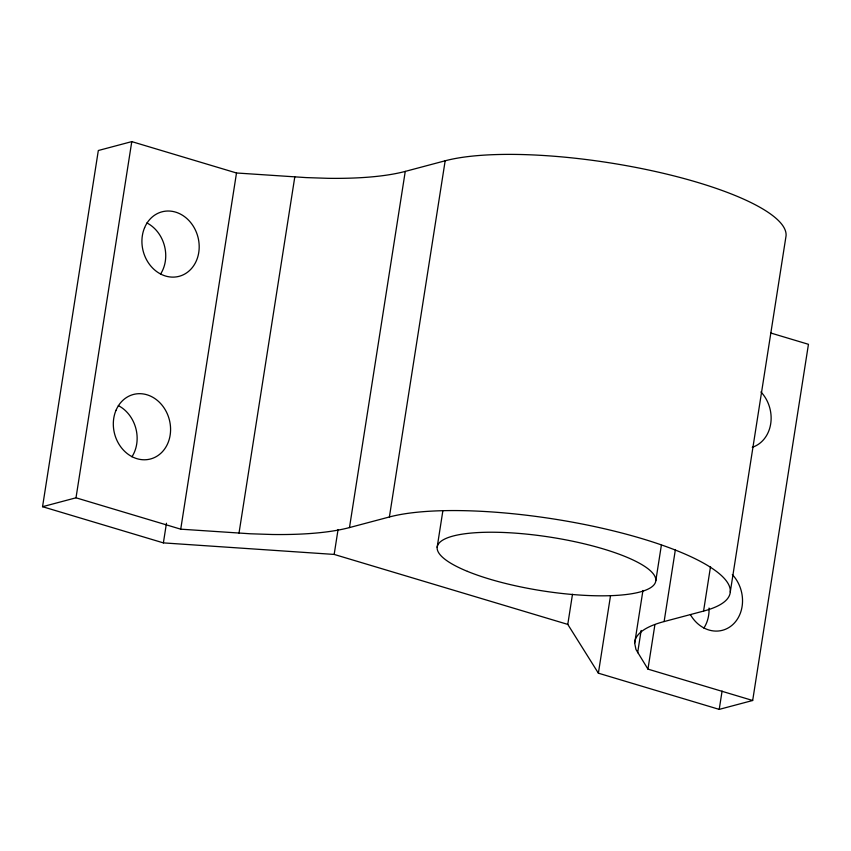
<?xml version="1.0" encoding="UTF-8"?>
<svg xmlns="http://www.w3.org/2000/svg" width="851" height="851" viewBox="0 0 851 851"><rect width="100%" height="100%" fill="white"/><g stroke="black" fill="none" stroke-linecap="round" stroke-linejoin="round"><path stroke-width="1.28" d="M770.602 332.964L808.45 344.304L752.678 700.49L719.223 709.383L598.381 673.184L567.777 624.4L334.166 554.427L163.381 542.885L42.55 506.696L98.322 150.51L131.777 141.617L236.504 172.987L306.083 177.593L327.848 178.316A202.134 49.581 8.9 0 0 405.257 171.402L445.169 160.786A185.944 45.614 8.9 0 1 653.845 171.147A185.944 45.614 8.9 0 1 786.047 235.897L730.264 592.083M42.55 506.696L76.005 497.803L131.777 141.617M163.381 542.885L166.456 523.248M752.678 700.49L647.951 669.12L635.952 649.462L634.686 643.207A204.591 50.188 8.9 0 1 664.12 621.56L703.564 611.082A185.944 45.614 8.9 0 0 641.984 538.64A185.944 45.614 8.9 0 0 389.396 516.972L349.484 527.577A202.134 49.581 8.9 0 1 272.065 534.492L250.3 533.779L180.731 529.173L236.504 172.987M239.014 533.109L294.797 176.923M334.166 554.427L338.06 529.545M349.484 527.577L405.257 171.402M389.396 516.972L445.169 160.786M437.148 547.331L442.892 510.621M567.777 624.4L572.489 594.275M598.381 673.184L610.486 595.923M634.686 643.207L642.941 590.477M637.654 652.717L641.143 630.453M655.813 580.712L661.355 545.31M647.951 669.12L654.919 624.602M664.12 621.56L675.396 549.533M703.564 611.082L710.532 566.553M719.223 709.383L722.084 691.044M76.005 497.803L180.731 529.173M118.332 405.608A33.37 28.274 75.1 0 1 131.937 456.785M146.936 222.951A33.37 28.274 75.1 0 1 160.531 274.128M709.043 608.05A33.37 28.274 75.1 0 1 703.873 628.102M760.932 391.928A33.37 28.274 75.1 0 1 752.263 447.286M732.328 574.585A33.37 28.274 75.1 0 1 733.222 624.198A33.37 28.274 75.1 0 1 690.427 614.677M467.412 571.361A110.609 27.136 8.9 0 0 651.44 587.147A110.609 27.136 8.9 0 0 520.578 533.556A110.609 27.136 8.9 0 0 467.412 571.361M116.013 410.288A33.37 28.274 75.1 0 0 144.415 459.785A33.37 28.274 75.1 0 0 165.424 410.097A33.37 28.274 75.1 0 0 116.013 410.288M144.617 227.632A33.37 28.274 75.1 0 0 173.019 277.128A33.37 28.274 75.1 0 0 194.028 227.43A33.37 28.274 75.1 0 0 144.617 227.632"/></g></svg>
